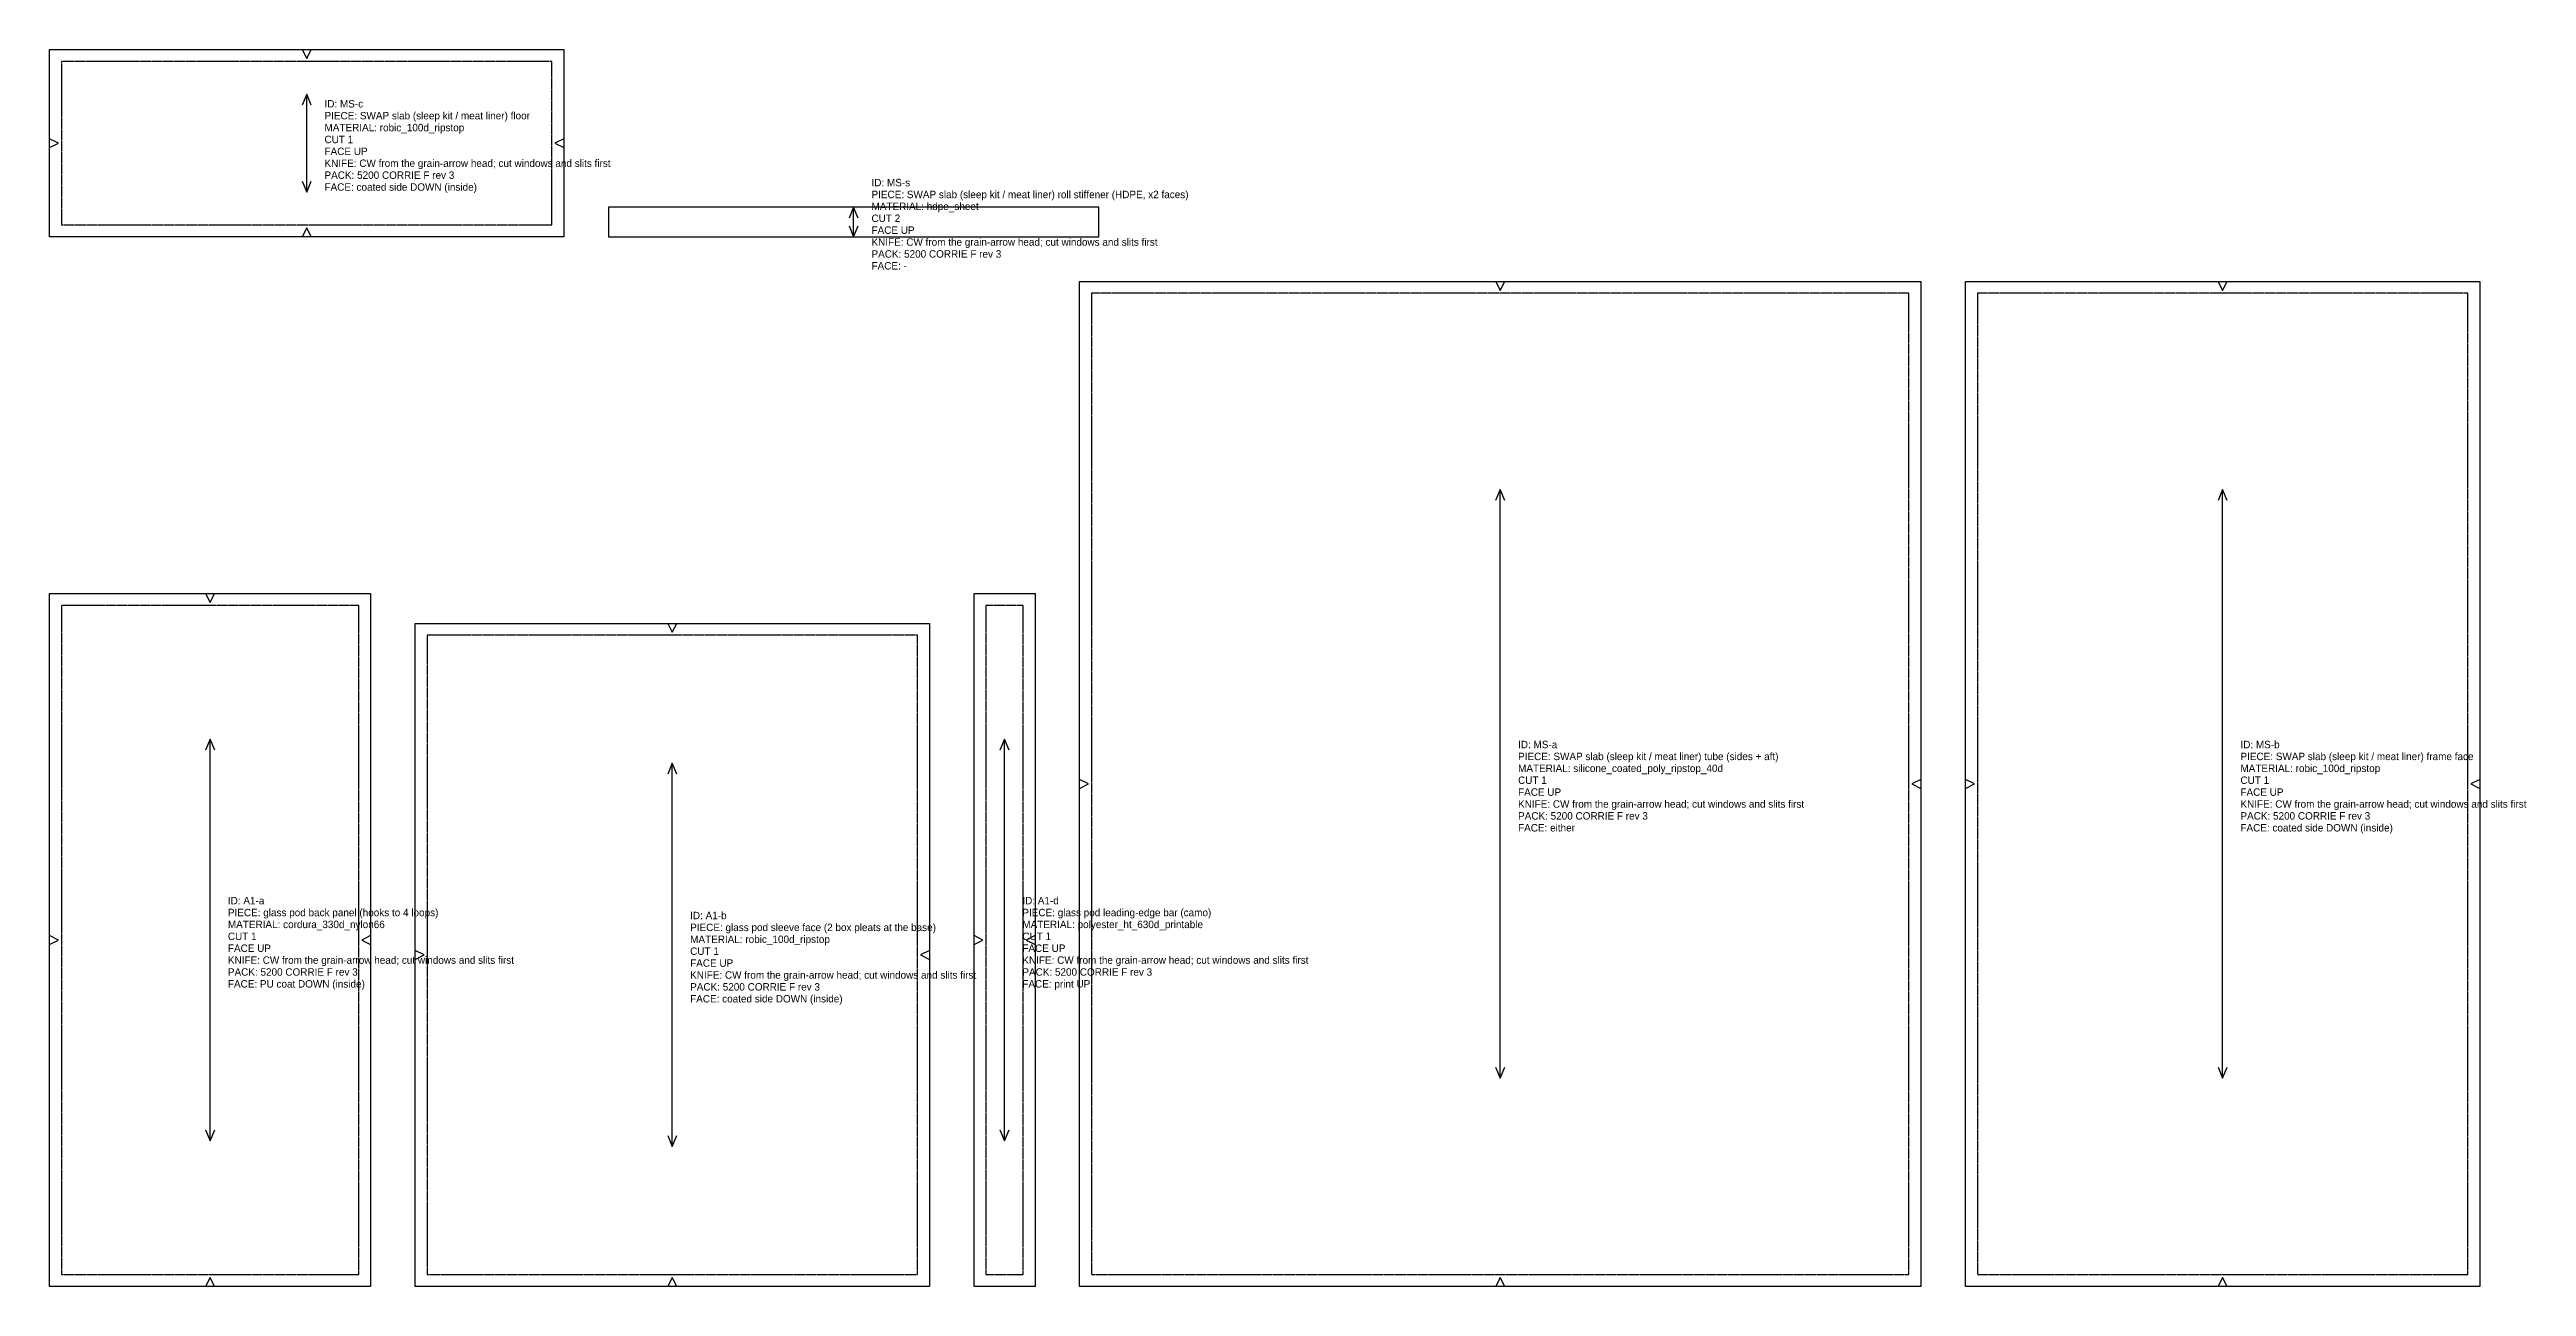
# Model space of a CAD drawing. Header units: millimetres. Extents: x 0 to 2340, y 0 to 5815.
# Drawn here: x 0 to 1666, y 4983 to 5815 of the extents above; entities that cross this region are included whole.
import ezdxf

# ---------------------------------------------------------------- set-up
doc = ezdxf.new("R2010")
doc.units = ezdxf.units.MM
doc.linetypes.add('DASHED', pattern=[1.524, 1.27, -0.254])
for name, color, linetype in [('CUT', 7, 'Continuous'), ('GRAIN', 5, 'Continuous'), ('NOTCH', 1, 'Continuous'), ('SEW', 3, 'Continuous'), ('TEXT', 2, 'Continuous')]:
    doc.layers.add(name, color=color, linetype=linetype)

# ---------------------------------------------------------------- blocks, each defined once
blk = doc.blocks.new('A1-a_77')
at = {"layer": 'CUT'}
blk.add_lwpolyline([(-8, -8), (-8, 458), (208, 458), (208, -8)], close=True, dxfattribs=at)
at = {"layer": 'GRAIN'}
for points in [[(103.1, 352.6), (100, 360), (96.9, 352.6)], [(100, 90), (100, 360)], [(96.9, 97.4), (100, 90), (103.1, 97.4)]]:
    blk.add_lwpolyline(points, dxfattribs=at)
at = {"layer": 'NOTCH'}
for points in [[(97, 458), (100, 452), (103, 458)], [(-8, 222), (-2, 225), (-8, 228)], [(208, 228), (202, 225), (208, 222)], [(103, -8), (100, -2), (97, -8)]]:
    blk.add_lwpolyline(points, dxfattribs=at)
at = {"layer": 'SEW', "linetype": 'DASHED'}
blk.add_lwpolyline([(0, 0), (200, 0), (200, 450), (0, 450)], close=True, dxfattribs=at)
at = {"layer": 'TEXT'}
for s, p in [('ID: A1-a', (112, 249)), ('PIECE: glass pod back panel (hooks to 4 loops)', (112, 241)), ('MATERIAL: cordura_330d_nylon66', (112, 233)), ('CUT 1', (112, 225)), ('FACE UP', (112, 217)), ('KNIFE: CW from the grain-arrow head; cut windows and slits first', (112, 209)), ('PACK: 5200 CORRIE F rev 3', (112, 201)), ('FACE: PU coat DOWN (inside)', (112, 193))]:
    blk.add_text(s, height=5, dxfattribs=at).set_placement(p)
blk = doc.blocks.new('A1-b_78')
at = {"layer": 'CUT'}
blk.add_lwpolyline([(-8, -8), (-8, 438), (338, 438), (338, -8)], close=True, dxfattribs=at)
at = {"layer": 'GRAIN'}
for points in [[(168.1, 336.6), (165, 344), (161.9, 336.6)], [(165, 86), (165, 344)], [(161.9, 93.4), (165, 86), (168.1, 93.4)]]:
    blk.add_lwpolyline(points, dxfattribs=at)
at = {"layer": 'NOTCH'}
for points in [[(162, 438), (165, 432), (168, 438)], [(-8, 212), (-2, 215), (-8, 218)], [(338, 218), (332, 215), (338, 212)], [(168, -8), (165, -2), (162, -8)]]:
    blk.add_lwpolyline(points, dxfattribs=at)
at = {"layer": 'SEW', "linetype": 'DASHED'}
blk.add_lwpolyline([(0, 0), (330, 0), (330, 430), (0, 430)], close=True, dxfattribs=at)
at = {"layer": 'TEXT'}
for s, p in [('PIECE: glass pod sleeve face (2 box pleats at the base)', (177, 231)), ('ID: A1-b', (177, 239)), ('CUT 1', (177, 215)), ('MATERIAL: robic_100d_ripstop', (177, 223)), ('FACE UP', (177, 207)), ('KNIFE: CW from the grain-arrow head; cut windows and slits first', (177, 199)), ('PACK: 5200 CORRIE F rev 3', (177, 191)), ('FACE: coated side DOWN (inside)', (177, 183))]:
    blk.add_text(s, height=5, dxfattribs=at).set_placement(p)
blk = doc.blocks.new('A1-d_79')
at = {"layer": 'CUT'}
blk.add_lwpolyline([(-8, -8), (-8, 458), (33, 458), (33, -8)], close=True, dxfattribs=at)
at = {"layer": 'GRAIN'}
for points in [[(15.6, 352.6), (12.5, 360), (9.4, 352.6)], [(12.5, 90), (12.5, 360)], [(9.4, 97.4), (12.5, 90), (15.6, 97.4)]]:
    blk.add_lwpolyline(points, dxfattribs=at)
at = {"layer": 'NOTCH'}
for points in [[(-8, 222), (-2, 225), (-8, 228)], [(33, 228), (27, 225), (33, 222)]]:
    blk.add_lwpolyline(points, dxfattribs=at)
at = {"layer": 'SEW', "linetype": 'DASHED'}
blk.add_lwpolyline([(0, 0), (25, 0), (25, 450), (0, 450)], close=True, dxfattribs=at)
at = {"layer": 'TEXT'}
for s, p in [('ID: A1-d', (24.5, 249)), ('PIECE: glass pod leading-edge bar (camo)', (24.5, 241)), ('MATERIAL: polyester_ht_630d_printable', (24.5, 233)), ('CUT 1', (24.5, 225)), ('FACE UP', (24.5, 217)), ('KNIFE: CW from the grain-arrow head; cut windows and slits first', (24.5, 209)), ('PACK: 5200 CORRIE F rev 3', (24.5, 201)), ('FACE: print UP', (24.5, 193))]:
    blk.add_text(s, height=5, dxfattribs=at).set_placement(p)
blk = doc.blocks.new('MS-a_80')
at = {"layer": 'CUT'}
blk.add_lwpolyline([(-8, -8), (-8, 668), (558, 668), (558, -8)], close=True, dxfattribs=at)
at = {"layer": 'GRAIN'}
for points in [[(278.1, 520.6), (275, 528), (271.9, 520.6)], [(275, 132), (275, 528)], [(271.9, 139.4), (275, 132), (278.1, 139.4)]]:
    blk.add_lwpolyline(points, dxfattribs=at)
at = {"layer": 'NOTCH'}
for points in [[(272, 668), (275, 662), (278, 668)], [(-8, 327), (-2, 330), (-8, 333)], [(558, 333), (552, 330), (558, 327)], [(278, -8), (275, -2), (272, -8)]]:
    blk.add_lwpolyline(points, dxfattribs=at)
at = {"layer": 'SEW', "linetype": 'DASHED'}
blk.add_lwpolyline([(0, 0), (550, 0), (550, 660), (0, 660)], close=True, dxfattribs=at)
at = {"layer": 'TEXT'}
for s, p in [('PIECE: SWAP slab (sleep kit / meat liner) tube (sides + aft)', (287, 346)), ('ID: MS-a', (287, 354)), ('CUT 1', (287, 330)), ('MATERIAL: silicone_coated_poly_ripstop_40d', (287, 338)), ('FACE UP', (287, 322)), ('KNIFE: CW from the grain-arrow head; cut windows and slits first', (287, 314)), ('PACK: 5200 CORRIE F rev 3', (287, 306)), ('FACE: either', (287, 298))]:
    blk.add_text(s, height=5, dxfattribs=at).set_placement(p)
blk = doc.blocks.new('MS-b_81')
at = {"layer": 'CUT'}
blk.add_lwpolyline([(-8, -8), (-8, 668), (338, 668), (338, -8)], close=True, dxfattribs=at)
at = {"layer": 'GRAIN'}
for points in [[(168.1, 520.6), (165, 528), (161.9, 520.6)], [(165, 132), (165, 528)], [(161.9, 139.4), (165, 132), (168.1, 139.4)]]:
    blk.add_lwpolyline(points, dxfattribs=at)
at = {"layer": 'NOTCH'}
for points in [[(162, 668), (165, 662), (168, 668)], [(-8, 327), (-2, 330), (-8, 333)], [(338, 333), (332, 330), (338, 327)], [(168, -8), (165, -2), (162, -8)]]:
    blk.add_lwpolyline(points, dxfattribs=at)
at = {"layer": 'SEW', "linetype": 'DASHED'}
blk.add_lwpolyline([(0, 0), (330, 0), (330, 660), (0, 660)], close=True, dxfattribs=at)
at = {"layer": 'TEXT'}
for s, p in [('PIECE: SWAP slab (sleep kit / meat liner) frame face', (177, 346)), ('ID: MS-b', (177, 354)), ('CUT 1', (177, 330)), ('MATERIAL: robic_100d_ripstop', (177, 338)), ('FACE UP', (177, 322)), ('KNIFE: CW from the grain-arrow head; cut windows and slits first', (177, 314)), ('PACK: 5200 CORRIE F rev 3', (177, 306)), ('FACE: coated side DOWN (inside)', (177, 298))]:
    blk.add_text(s, height=5, dxfattribs=at).set_placement(p)
blk = doc.blocks.new('MS-c_82')
at = {"layer": 'CUT'}
blk.add_lwpolyline([(-8, -8), (-8, 118), (338, 118), (338, -8)], close=True, dxfattribs=at)
at = {"layer": 'GRAIN'}
for points in [[(168.1, 80.6), (165, 88), (161.9, 80.6)], [(165, 22), (165, 88)], [(161.9, 29.4), (165, 22), (168.1, 29.4)]]:
    blk.add_lwpolyline(points, dxfattribs=at)
at = {"layer": 'NOTCH'}
for points in [[(162, 118), (165, 112), (168, 118)], [(-8, 52), (-2, 55), (-8, 58)], [(338, 58), (332, 55), (338, 52)], [(168, -8), (165, -2), (162, -8)]]:
    blk.add_lwpolyline(points, dxfattribs=at)
at = {"layer": 'SEW', "linetype": 'DASHED'}
blk.add_lwpolyline([(0, 0), (330, 0), (330, 110), (0, 110)], close=True, dxfattribs=at)
at = {"layer": 'TEXT'}
for s, p in [('ID: MS-c', (177, 79)), ('PIECE: SWAP slab (sleep kit / meat liner) floor', (177, 71)), ('MATERIAL: robic_100d_ripstop', (177, 63)), ('CUT 1', (177, 55)), ('FACE UP', (177, 47)), ('KNIFE: CW from the grain-arrow head; cut windows and slits first', (177, 39)), ('PACK: 5200 CORRIE F rev 3', (177, 31)), ('FACE: coated side DOWN (inside)', (177, 23))]:
    blk.add_text(s, height=5, dxfattribs=at).set_placement(p)
blk = doc.blocks.new('MS-s_83')
at = {"layer": 'CUT'}
blk.add_lwpolyline([(0, 0), (330, 0), (330, 20), (0, 20)], close=True, dxfattribs=at)
at = {"layer": 'GRAIN'}
for points in [[(168.1, 12.6), (165, 20), (161.9, 12.6)], [(165, 0), (165, 20)], [(161.9, 7.4), (165, 0), (168.1, 7.4)]]:
    blk.add_lwpolyline(points, dxfattribs=at)
at = {"layer": 'SEW', "linetype": 'DASHED'}
blk.add_lwpolyline([(0, 0), (330, 0), (330, 20), (0, 20)], close=True, dxfattribs=at)
at = {"layer": 'TEXT'}
for s, p in [('ID: MS-s', (177, 34)), ('PIECE: SWAP slab (sleep kit / meat liner) roll stiffener (HDPE, x2 faces)', (177, 26)), ('MATERIAL: hdpe_sheet', (177, 18)), ('CUT 2', (177, 10)), ('FACE UP', (177, 2)), ('KNIFE: CW from the grain-arrow head; cut windows and slits first', (177, -6)), ('PACK: 5200 CORRIE F rev 3', (177, -14)), ('FACE: -', (177, -22))]:
    blk.add_text(s, height=5, dxfattribs=at).set_placement(p)

msp = doc.modelspace()

# ---------------------------------------------------------------- block references
at = {"layer": 'CUT'}
for name, p in [('MS-c_82', (8, 5697.4)), ('MS-s_83', (376, 5689.4)), ('MS-a_80', (701, 4991.4)), ('MS-b_81', (1297, 4991.4)), ('A1-a_77', (8, 4991.4)), ('A1-d_79', (630, 4991.4)), ('A1-b_78', (254, 4991.4))]:
    msp.add_blockref(name, p, dxfattribs=at)

doc.saveas('drawing.dxf')
